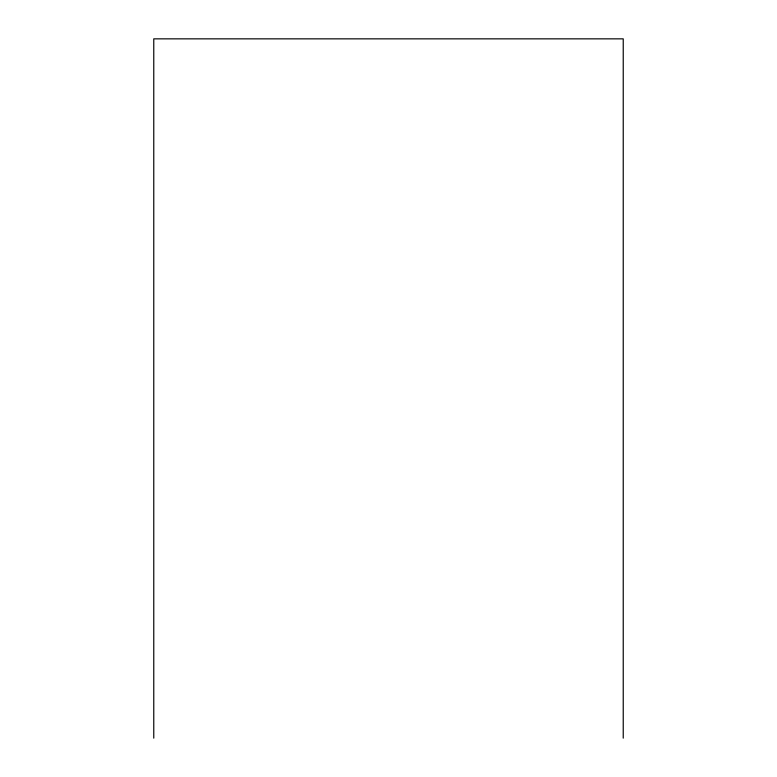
<?xml version="1.0" encoding="UTF-8"?>
<svg xmlns="http://www.w3.org/2000/svg" width="777" height="777" viewBox="0 0 777 777"><rect width="100%" height="100%" fill="white"/><g stroke="black" fill="none" stroke-linecap="round" stroke-linejoin="round"><path stroke-width="1.17" d="M623.232 738.15L623.232 38.85L153.768 38.85L153.768 738.15"/></g></svg>
